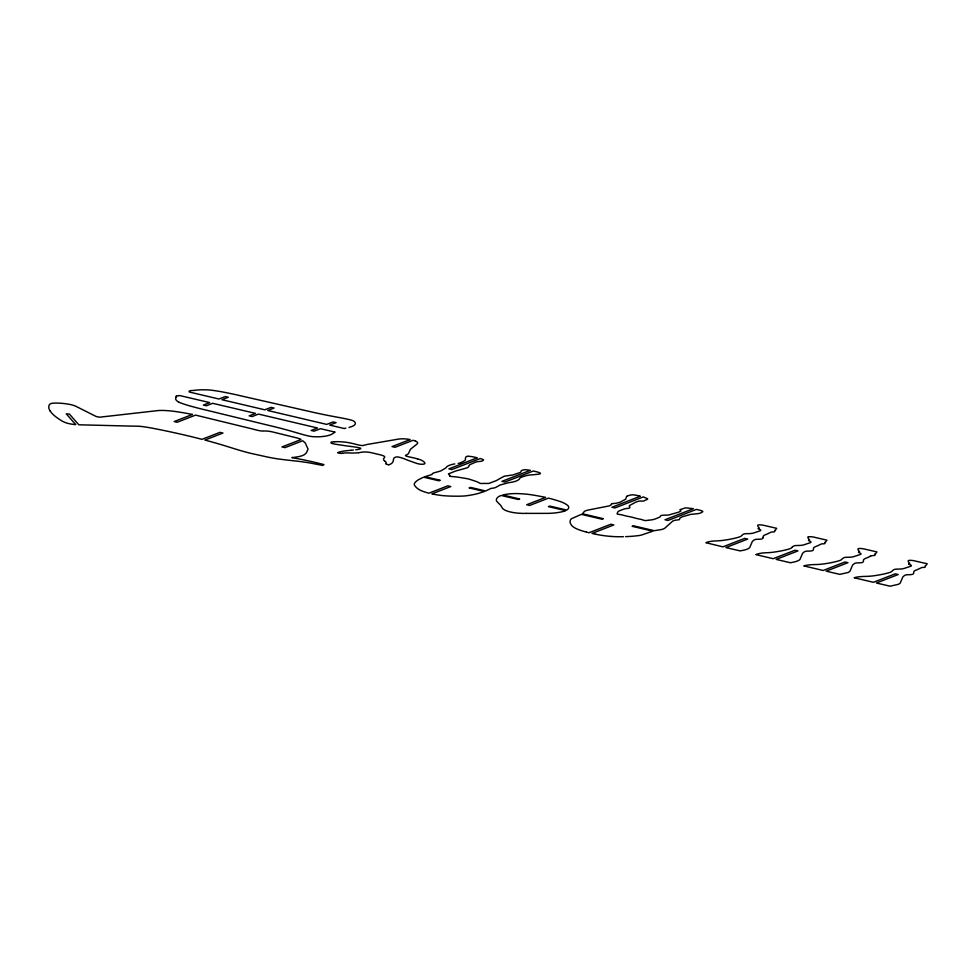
<?xml version="1.0" encoding="UTF-8"?>
<svg xmlns="http://www.w3.org/2000/svg" width="976" height="976" viewBox="0 0 976 976"><rect width="100%" height="100%" fill="white"/><g stroke="black" fill="none" stroke-linecap="round" stroke-linejoin="round"><path stroke-width="1.46" d="M774.639 530.59L774.749 531.151A10.614 2.184 9.1 0 1 774.615 531.652A4.16 0.854 9.1 0 1 773.883 531.92A8.089 1.671 9.1 0 1 772.675 531.993A5.661 1.171 9.1 0 0 771.918 532.005A7.283 1.501 9.1 0 0 770.906 532.237L767.002 534.128A53.582 11.053 9.1 0 0 764.598 535.116A33.513 6.905 9.1 0 0 763.269 536.239L763.183 537.349M824.903 542.497L825.013 542.985A10.663 2.196 9.1 0 1 824.866 543.486A4.16 0.854 9.1 0 1 824.134 543.754A8.089 1.671 9.1 0 1 822.927 543.827A5.661 1.171 9.1 0 0 822.17 543.852A7.283 1.501 9.1 0 0 821.158 544.071L817.266 545.974A53.582 11.053 9.1 0 0 814.85 546.963A33.513 6.905 9.1 0 0 813.533 548.073L813.435 549.195A21.753 4.49 9.1 0 1 812.593 550.549A8.711 1.793 9.1 0 1 810.58 551.001A29.231 6.027 9.1 0 1 807.14 551.111A3.514 0.72 9.1 0 0 806.396 551.172A23.875 4.917 9.1 0 0 805.212 551.464A10.602 2.184 9.1 0 0 804.663 551.696A74.615 15.384 9.1 0 0 802.528 553.477L800.113 559.15A42.773 8.821 9.1 0 1 798.063 560.724A66.807 13.774 9.1 0 1 794.354 561.956L790.401 562.749L776.152 559.394L797.965 550.915L794.989 550.22L773.175 558.699L756.168 554.661M874.886 554.234L874.996 554.758A10.614 2.184 9.1 0 1 874.862 555.259A4.16 0.854 9.1 0 1 874.13 555.539A8.089 1.671 9.1 0 1 872.922 555.6A5.661 1.171 9.1 0 0 872.166 555.625A7.283 1.501 9.1 0 0 871.153 555.844L867.249 557.747A53.582 11.053 9.1 0 0 864.846 558.736A33.513 6.905 9.1 0 0 863.516 559.846L863.431 560.968A21.728 4.477 9.1 0 1 862.577 562.322A8.723 1.793 9.1 0 1 860.564 562.786A29.231 6.027 9.1 0 1 857.135 562.884A3.55 0.732 9.1 0 0 856.391 562.945A24.107 4.978 9.1 0 0 855.208 563.237A10.565 2.184 9.1 0 0 854.659 563.469A74.444 15.348 9.1 0 0 852.524 565.25L850.096 570.923A42.639 8.796 9.1 0 1 848.059 572.497L839.824 574.364L826.147 571.167L847.949 562.688L844.972 561.993L823.171 570.472L804.114 565.958M925.15 566.141L925.26 566.592A10.663 2.196 9.1 0 1 925.114 567.093A4.16 0.854 9.1 0 1 924.382 567.373A8.089 1.671 9.1 0 1 923.174 567.434A5.661 1.171 9.1 0 0 922.418 567.459A7.283 1.501 9.1 0 0 921.405 567.678L917.513 569.581A53.582 11.053 9.1 0 0 915.098 570.57A33.513 6.905 9.1 0 0 913.78 571.68L913.682 572.802A21.728 4.477 9.1 0 1 912.841 574.156A8.723 1.793 9.1 0 1 910.828 574.62A29.231 6.027 9.1 0 1 907.387 574.73A3.514 0.72 9.1 0 0 906.643 574.779A23.875 4.917 9.1 0 0 905.46 575.071A10.602 2.184 9.1 0 0 904.911 575.303A74.615 15.384 9.1 0 0 902.776 577.084L900.433 582.623A42.7 8.808 9.1 0 1 898.31 584.331L890.136 586.198L876.399 583.014L898.213 574.522L895.236 573.827L873.422 582.306L854.366 577.792M808.555 540.375L809.36 540.082A5.661 1.171 9.1 0 0 809.385 539.655L808.909 539.155A31.561 6.503 9.1 0 1 808.006 537.556A12.322 2.538 9.1 0 1 808.262 536.898M908.802 563.994L909.608 563.689A5.661 1.171 9.1 0 0 909.632 563.274L909.12 562.725A31.561 6.503 9.1 0 1 908.253 561.176A12.322 2.538 9.1 0 1 908.51 560.505M758.303 528.541L759.108 528.236A5.661 1.171 9.1 0 0 759.133 527.821L758.755 527.418A31.574 6.515 9.1 0 1 757.742 525.722A12.359 2.55 9.1 0 1 757.998 525.064L758.474 524.917A5.819 1.196 9.1 0 1 763.159 525.198L776.701 528.321L775.676 529.748A27.731 5.722 9.1 0 1 774.859 530.334M858.551 552.148L859.356 551.855A5.661 1.171 9.1 0 0 859.38 551.44L858.868 550.891A31.574 6.515 9.1 0 1 857.989 549.329A12.407 2.562 9.1 0 1 858.246 548.671L858.721 548.536A5.819 1.196 9.1 0 1 863.406 548.805L876.948 551.94L875.923 553.355A27.731 5.722 9.1 0 1 875.106 553.953M405.516 455.414L405.565 455.377A19.679 4.063 9.1 0 1 406.223 455.036A41.773 8.613 9.1 0 0 408.444 453.572L410.518 449.228L417.289 443.836A24.668 5.087 9.1 0 0 417.606 442.836A13.103 2.708 9.1 0 0 415.495 441.067M869.958 556.54L870.629 556.113M808.335 536.849L808.726 536.763A5.819 1.196 9.1 0 1 813.411 537.032L826.953 540.167L825.928 541.582A27.731 5.722 9.1 0 1 825.11 542.18M589.065 532.713L610.842 524.246L613.831 524.942L592.042 533.421L595.018 534.079M342.515 453.303L343.894 453.071A14.213 2.928 9.1 0 1 347.029 452.901A41.407 8.54 9.1 0 1 351.018 453.01A26.572 5.478 9.1 0 0 358.57 452.693M454.792 463.929L454.56 463.954A31.635 6.527 9.1 0 0 451.912 464.527A54.973 11.334 9.1 0 0 445.934 467.882L440.505 471.054L434.442 472.726A22.643 4.673 9.1 0 0 432.039 474.482L424.963 476.678L440.274 480.29L438.956 480.802L423.645 477.191L419.009 479.423A130.406 26.889 9.1 0 0 414.532 483.352A35.319 7.283 9.1 0 0 414.385 484.889A67.6 13.932 9.1 0 0 417.167 488.195A34.538 7.125 9.1 0 0 419.753 489.915A14.847 3.062 9.1 0 0 421.498 490.769A25.169 5.185 9.1 0 0 428.867 493.209L447.801 485.841L450.778 486.548L431.856 493.905A25.169 5.185 9.1 0 0 441.445 495.466A14.847 3.062 9.1 0 0 444.605 495.771A34.611 7.137 9.1 0 0 450.778 496.101A67.6 13.932 9.1 0 0 462.026 496.113A35.221 7.259 9.1 0 0 466.918 495.698A130.308 26.864 9.1 0 0 478.399 493.417L484.413 491.514L469.102 487.902L470.42 487.39L485.731 490.989L491.05 488.378A22.655 4.673 9.1 0 0 496.076 487.244L499.944 485.048L508.777 482.681A54.961 11.334 9.1 0 0 518.049 480.094A31.525 6.503 9.1 0 0 519.22 479.192L520.025 478.008A18.263 3.77 9.1 0 1 521.452 477.215A109.3 22.533 9.1 0 1 528.126 475.239A31.061 6.405 9.1 0 1 533.018 474.763L537.837 474.275A20.496 4.233 9.1 0 0 539.765 473.921A7.649 1.574 9.1 0 0 540.423 473.384A4.99 1.025 9.1 0 0 539.057 472.543A9.528 1.964 9.1 0 0 535.482 471.506L533.335 471.005L504.909 482.059L501.932 481.363L530.358 470.31L525.771 469.676A6.393 1.318 9.1 0 0 524.173 469.846A17.263 3.562 9.1 0 0 521.172 470.883L520.855 472.006A18.154 3.745 9.1 0 1 519.854 472.604L512.595 475.019A22.594 4.66 9.1 0 1 510.228 475.251L508.24 475.678A22.643 4.673 9.1 0 0 503.872 476.386L497.967 479.643A47.275 9.748 9.1 0 1 495.43 480.936L489.025 483.388A10.297 2.123 9.1 0 1 487.158 483.449L483.913 483.425A22.46 4.636 9.1 0 0 481.241 483.535L479.277 483.047A9.26 1.903 9.1 0 0 477.581 481.985A64.099 13.213 9.1 0 0 471.091 479.777A14.835 3.062 9.1 0 0 468.077 478.887A14.835 3.062 9.1 0 0 464.491 478.228A64.099 13.213 9.1 0 0 455.841 476.861A9.284 1.915 9.1 0 0 452.12 476.63L449.948 476.239M358.582 452.705L361.022 452.327A23.607 4.868 9.1 0 1 364.06 451.986A6.978 1.44 9.1 0 1 367.074 452.059A13.188 2.721 9.1 0 1 370.673 452.547L381.201 455.036A16.665 3.44 9.1 0 1 383.373 455.829A6.442 1.33 9.1 0 1 384.556 456.658A16.275 3.355 9.1 0 1 384.483 457.524L383.739 458.549A26.596 5.49 9.1 0 0 384.52 460.904M648.674 520.22L651.407 519.879A32.135 6.625 9.1 0 0 655.03 519.037L659.251 517.341A21.862 4.502 9.1 0 0 660.423 516.158A17.653 3.636 9.1 0 1 660.972 515.609A6.356 1.305 9.1 0 1 662.021 515.352A16.433 3.392 9.1 0 1 663.912 515.169L667.377 515.121A17.824 3.672 9.1 0 0 670.573 514.462L677.747 512.424A42.639 8.796 9.1 0 0 680.821 510.96A5.356 1.11 9.1 0 0 680.333 510.167A3.099 0.634 9.1 0 1 680.162 509.997M648.052 520.293L646.502 520.476A7.027 1.452 9.1 0 1 644.953 520.55L643.587 520.245A5.966 1.232 9.1 0 0 640.329 519.232L636.877 518.524A9.65 1.989 9.1 0 1 634.668 517.963A9.845 2.025 9.1 0 0 631.545 517.121A9.845 2.025 9.1 0 0 628.117 516.414A9.65 1.989 9.1 0 1 625.738 515.901L622.651 515.072A5.966 1.232 9.1 0 0 618.589 514.364L617.393 514.108A7.027 1.452 9.1 0 1 617.137 513.559L617.845 511.973A32.086 6.612 9.1 0 1 619.662 510.704L624.042 509.045A21.862 4.502 9.1 0 1 627.556 508.411A17.653 3.636 9.1 0 0 629.191 508.118A6.356 1.305 9.1 0 0 629.752 507.752A16.531 3.404 9.1 0 0 629.862 507.154L629.227 506.19A17.824 3.672 9.1 0 1 630.496 505.019L635.266 502.408A42.663 8.796 9.1 0 1 639.182 501.152A5.368 1.11 9.1 0 1 641.866 501.103A3.099 0.634 9.1 0 0 643.025 501.054L643.587 501.017A7.747 1.598 9.1 0 0 644.392 500.725A38.186 7.869 9.1 0 1 646.771 499.639A10.248 2.111 9.1 0 0 647.649 499.053A5.185 1.074 9.1 0 0 647.369 498.626L643.318 496.906L614.892 507.959L611.915 507.264L640.341 496.211L638.145 495.698A9.004 1.854 9.1 0 0 635.876 495.21A5.954 1.232 9.1 0 0 633.485 494.881A3.648 0.756 9.1 0 0 631.594 494.893A31.659 6.527 9.1 0 0 629.337 495.381A37.393 7.71 9.1 0 0 627.3 496.064M353.41 450.034L351.958 450.168M351.372 450.229L345.846 450.802A56.742 11.7 9.1 0 0 338.709 452.254A17.226 3.55 9.1 0 0 337.586 452.705L339.831 453.303A5.551 1.147 9.1 0 0 342.503 453.303M526.357 513.388L546.914 513.376A44.859 9.248 9.1 0 0 555.417 512.888A73.493 15.152 9.1 0 0 563.591 511.375A34.001 7.015 9.1 0 0 565.592 510.631L548.5 506.605L549.817 506.093L566.727 510.07A60.902 12.554 9.1 0 0 568.422 508.52A46.348 9.553 9.1 0 0 568.483 506.446A27.279 5.624 9.1 0 0 566.434 504.507A39.406 8.125 9.1 0 0 563.286 502.762A20.484 4.221 9.1 0 0 560.114 501.518A52.314 10.785 9.1 0 0 551.477 498.882L548.536 498.114L529.651 505.446L526.674 504.751L545.547 497.406A40.15 8.284 9.1 0 0 538.935 496.076A44.066 9.089 9.1 0 0 530.883 494.71A18.568 3.831 9.1 0 0 525.552 494.088A36.588 7.54 9.1 0 0 517.365 493.6A26.181 5.392 9.1 0 0 512.4 493.673A46.994 9.687 9.1 0 0 503.653 494.82L502.835 495.003L519.671 498.992L518.354 499.505L501.261 495.479A42.151 8.699 9.1 0 0 498.468 496.784A71.846 14.811 9.1 0 0 496.345 499.724A39.43 8.125 9.1 0 0 497.345 501.957L500.163 504.812A74.664 15.396 9.1 0 1 501.725 507.117L502.664 508.484A23.668 4.88 9.1 0 0 505.019 510.143A10.858 2.245 9.1 0 0 508.838 511.558A9.504 1.964 9.1 0 0 513.095 512.522A11.724 2.416 9.1 0 0 518.964 513.217A26.925 5.551 9.1 0 0 526.357 513.388M625.555 536.629L625.921 536.629A104.31 21.509 9.1 0 0 634.18 536.092L638.914 535.568A40.114 8.272 9.1 0 0 642.281 534.787L652.773 531.164L632.143 526.308L633.473 525.796L654.298 530.7L659.288 529.895A29.365 6.051 9.1 0 0 662.448 529.26A40.736 8.394 9.1 0 0 664.985 528.04L672.818 521.013A11.041 2.281 9.1 0 1 673.891 520.647A25.815 5.319 9.1 0 1 675.88 520.123A28.511 5.88 9.1 0 0 679.015 519.671A4.514 0.927 9.1 0 0 679.235 519.598M623.408 536.678L620.138 536.739A38.137 7.869 9.1 0 1 611.049 536.422M264.276 431.014L265.179 431.002A6.954 1.44 9.1 0 1 269.669 431.368A13.091 2.696 9.1 0 1 273.39 432.136L296.265 437.773A12.981 2.672 9.1 0 1 299.156 438.614A4.319 0.891 9.1 0 1 300.998 439.542L281.979 446.947L284.955 447.655L302.706 440.749L304.939 442.677A58.487 12.066 9.1 0 1 306 444.653L308.038 449.021L306.769 452.132A88.987 18.349 9.1 0 1 304.231 454.706A49.117 10.126 9.1 0 1 301.596 455.89A65.124 13.432 9.1 0 1 295.508 457.171A33.025 6.808 9.1 0 1 291.861 457.549L302.096 459.562A89.365 18.422 9.1 0 1 314.345 462.221L323.947 464.576L322.629 465.418L310.6 463.1A43.286 8.93 9.1 0 0 298.595 461.343L290.116 460.391A89.389 18.434 9.1 0 1 279.77 459.147A28.743 5.929 9.1 0 1 274.842 458.415A48.178 9.931 9.1 0 1 267.082 456.939L253.931 454.047A46.031 9.492 9.1 0 1 247.013 452.388A82.008 16.909 9.1 0 1 238.461 449.973L226.81 446.361A168.348 34.709 9.1 0 0 204.911 440.066L222.955 433.051L219.978 432.344L202.02 439.334L190.82 436.516A202.483 41.748 9.1 0 0 153.744 428.452A47.104 9.711 9.1 0 0 142.777 426.622A11.09 2.281 9.1 0 0 139.69 426.329A43.176 8.906 9.1 0 0 132.041 426.122L78.812 424.792L69.43 414.092L66.258 413.836L75.725 424.633A14.616 3.013 9.1 0 1 72.919 424.316A9.296 1.915 9.1 0 1 68.686 423.56A9.357 1.928 9.1 0 1 64.758 422.327A29.878 6.161 9.1 0 1 61.61 420.778L57.157 417.813A136.738 28.194 9.1 0 1 50.276 411.152M263.361 431.026L260.934 430.916A5.197 1.074 9.1 0 1 258.445 430.477A44.432 9.162 9.1 0 1 252.54 428.989L195.566 415.105L177.156 422.266L174.179 421.559L192.455 414.446A84.961 17.519 9.1 0 0 179.56 412.128A39.516 8.15 9.1 0 0 171.142 410.981A26.145 5.392 9.1 0 0 158.417 410.53L99.552 417.203L96.209 416.52L76.653 406.675A15.494 3.196 9.1 0 0 73.505 405.369A8.772 1.806 9.1 0 0 68.845 404.247A17.141 3.538 9.1 0 0 59.731 403.186A20.85 4.294 9.1 0 0 54.29 403.112A15.287 3.148 9.1 0 0 51.264 403.491A17.446 3.599 9.1 0 0 49.874 404.198A44.091 9.089 9.1 0 0 49.056 405.418A118.547 24.449 9.1 0 0 50.24 411.152M388.533 464.796L386.142 464.137A6.027 1.244 9.1 0 1 385.801 463.344A17.275 3.562 9.1 0 0 386.167 462.856A15.165 3.123 9.1 0 0 385.557 461.721L384.544 460.904M347.419 446.02L352.69 446.691A14.054 2.904 9.1 0 1 358.314 447.618A7.723 1.598 9.1 0 1 360.144 448.033L360.498 448.155A4.819 1 9.1 0 1 360.376 448.838A27.865 5.746 9.1 0 1 355.703 449.814M346.431 445.886L344.723 445.629M344.235 445.556L335.744 444.275A6.295 1.293 9.1 0 1 332.84 443.665A4.685 0.964 9.1 0 1 331.535 443.226L331.486 443.202M588.662 532.615L588.04 532.469M587.235 532.262L586.43 532.054M586.027 531.957L585.832 531.896A22.289 4.599 9.1 0 1 581.611 530.688A25.169 5.185 9.1 0 1 574.791 527.882A38.137 7.869 9.1 0 1 571.558 525.283L570.472 523.563A104.298 21.509 9.1 0 1 570.143 521.013L570.679 519.488A40.114 8.272 9.1 0 1 572.351 518.317L581.379 514.352L601.997 519.208L603.327 518.695L582.489 513.779L583.831 512.119A29.365 6.051 9.1 0 1 585.088 511.034A40.821 8.418 9.1 0 1 588.369 509.997L608.951 505.971A10.992 2.269 9.1 0 0 609.866 505.568A25.815 5.319 9.1 0 0 611.061 504.86A28.511 5.88 9.1 0 1 611.745 503.823M858.587 552.355L860.063 553.038A5.771 1.196 9.1 0 1 860.856 553.673A7.32 1.513 9.1 0 1 860.905 554.1A11.468 2.367 9.1 0 1 859.893 554.6L855.135 556.186A41.321 8.516 9.1 0 1 852.475 556.93L851.78 557.04A23.473 4.843 9.1 0 1 849.559 557.235L846.631 557.296A9.065 1.867 9.1 0 0 844.606 557.503A18.324 3.782 9.1 0 0 843.325 558.028A45.64 9.406 9.1 0 0 842.154 559.004A51.423 10.602 9.1 0 1 840.848 560.065A47.177 9.723 9.1 0 1 838.286 560.993A167.933 34.624 9.1 0 1 823.439 563.957A47.946 9.882 9.1 0 1 815.289 564.555A41.273 8.516 9.1 0 0 804.09 565.836M908.815 564.165L910.327 564.884A5.771 1.196 9.1 0 1 911.108 565.507M405.504 455.633L405.516 455.658A5.771 1.196 9.1 0 0 406.565 456.17A7.771 1.598 9.1 0 0 408.749 456.792A17.568 3.623 9.1 0 0 411.286 457.354A27.523 5.673 9.1 0 1 417.472 458.842M758.303 528.699L759.816 529.431A5.771 1.196 9.1 0 1 760.609 530.066A7.32 1.513 9.1 0 1 760.658 530.48A11.468 2.367 9.1 0 1 759.645 530.981L754.887 532.579A41.321 8.516 9.1 0 1 752.228 533.323L751.532 533.421A23.473 4.843 9.1 0 1 749.312 533.628L746.384 533.677A9.065 1.867 9.1 0 0 744.359 533.896A18.324 3.782 9.1 0 0 743.078 534.421A45.64 9.406 9.1 0 0 741.906 535.397A51.423 10.602 9.1 0 1 740.601 536.458A47.177 9.723 9.1 0 1 738.039 537.386A167.933 34.624 9.1 0 1 723.192 540.338A47.946 9.882 9.1 0 1 715.042 540.948A39.223 8.089 9.1 0 0 705.88 542.705L722.923 546.853L744.725 538.374L747.701 539.081L725.9 547.56L740.15 550.903L744.09 550.122A66.795 13.774 9.1 0 0 747.811 548.89A42.639 8.796 9.1 0 0 749.849 547.304L752.276 541.643A74.444 15.348 9.1 0 1 754.411 539.862A10.565 2.184 9.1 0 1 754.96 539.63A24.107 4.978 9.1 0 1 756.144 539.338A3.55 0.732 9.1 0 1 756.888 539.277A29.231 6.027 9.1 0 0 760.316 539.167A8.723 1.793 9.1 0 0 762.329 538.715A21.728 4.477 9.1 0 0 763.183 537.349M331.267 443.043L331.132 442.897A12.871 2.66 9.1 0 1 331.035 442.335A4.441 0.915 9.1 0 1 331.742 442.043A18.471 3.806 9.1 0 1 334.182 441.762M808.543 540.521L810.08 541.265A5.795 1.196 9.1 0 1 810.861 541.9A7.393 1.525 9.1 0 1 810.91 542.327A11.517 2.379 9.1 0 1 809.897 542.815L805.139 544.413A41.321 8.516 9.1 0 1 802.492 545.157L801.796 545.267A23.18 4.782 9.1 0 1 799.564 545.462L796.636 545.511A9.065 1.867 9.1 0 0 794.61 545.73A18.324 3.782 9.1 0 0 793.342 546.255A45.445 9.37 9.1 0 0 792.158 547.231M449.948 476.166A22.46 4.636 9.1 0 0 449.668 475.361L448.85 474.47A10.297 2.123 9.1 0 1 448.521 473.848L454.792 471.371A47.275 9.748 9.1 0 1 458.33 470.298L467.309 467.772A22.643 4.673 9.1 0 0 468.504 466.321L469.383 465.625A22.594 4.66 9.1 0 1 469.554 464.869L475.471 462.148A18.154 3.745 9.1 0 1 477.166 461.709L480.68 461.343A17.251 3.562 9.1 0 0 483.254 460.208A6.393 1.318 9.1 0 0 483.413 459.659L480.277 458.513L451.851 469.566L448.875 468.858L477.288 457.805L475.153 457.305A9.528 1.964 9.1 0 0 470.7 456.475A5.039 1.037 9.1 0 0 467.943 456.317M467.931 456.304A7.649 1.574 9.1 0 0 466.394 456.634A20.496 4.233 9.1 0 0 465.698 457.293L465.345 458.818A31.061 6.405 9.1 0 1 464.991 460.367A109.3 22.533 9.1 0 1 460.343 462.819A18.263 3.77 9.1 0 1 458.147 463.429M680.174 509.631A7.71 1.586 9.1 0 1 680.943 509.326A38.271 7.893 9.1 0 0 683.81 508.362A10.224 2.111 9.1 0 1 685.494 507.959A5.161 1.061 9.1 0 1 686.933 507.935L693.399 508.703L664.973 519.757L667.962 520.464L696.376 509.411L698.572 509.923A9.004 1.854 9.1 0 1 700.805 510.509A6.039 1.244 9.1 0 1 702.317 511.095A3.648 0.756 9.1 0 1 702.744 511.644A31.659 6.527 9.1 0 1 701.744 512.437A37.393 7.71 9.1 0 1 700.024 513.193A20.569 4.246 9.1 0 1 696.62 513.779L692.814 514.181A18.995 3.916 9.1 0 0 690.191 514.511L682.7 516.658A34.209 7.052 9.1 0 0 680.797 517.634A20.374 4.197 9.1 0 0 679.613 518.634A18.52 3.819 9.1 0 1 679.369 519.5M611.037 536.422A25.156 5.185 9.1 0 1 600.374 535.116A22.277 4.599 9.1 0 1 595.445 534.165M611.806 503.787A4.514 0.927 9.1 0 1 612.172 503.677A18.52 3.819 9.1 0 1 614.904 503.396A20.411 4.209 9.1 0 0 617.82 502.799A34.123 7.039 9.1 0 0 620.468 502.006L625.531 499.273A19.056 3.928 9.1 0 0 625.933 498.431L626.299 497.211A20.533 4.233 9.1 0 1 627.312 496.064M194.053 390.4A11.468 2.367 9.1 0 1 191.735 390.51A10.675 2.196 9.1 0 0 189.381 391.01A9.455 1.952 9.1 0 0 189.442 392.059L218.953 399.013L225.297 396.537L228.286 397.244L221.93 399.709L264.752 409.798L271.108 407.334L274.085 408.029L267.741 410.506L326.753 424.401L333.097 421.925L336.086 422.632L329.729 425.097L344.345 428.549A28.597 5.893 9.1 0 1 345.846 428.122M194.139 390.424A36.088 7.442 9.1 0 1 210.108 390.034A42.749 8.808 9.1 0 1 228.933 393.243A57.791 11.919 9.1 0 1 240.95 395.866L308.831 411.311A119.365 24.62 9.1 0 0 332.121 416.215L342.808 418.228A41.504 8.564 9.1 0 1 347.785 419.253A14.323 2.952 9.1 0 1 351.482 420.18A5.88 1.208 9.1 0 1 353.605 421.034A24.156 4.978 9.1 0 1 355.288 422.974A42.2 8.699 9.1 0 1 354.471 425.024A54.9 11.322 9.1 0 1 349.042 427.366M792.158 547.231A51.643 10.651 9.1 0 1 790.865 548.292A47.177 9.723 9.1 0 1 788.303 549.22A167.823 34.611 9.1 0 1 773.443 552.184A47.995 9.894 9.1 0 1 765.306 552.782A39.211 8.089 9.1 0 0 756.144 554.539M925.358 565.787A27.731 5.722 9.1 0 0 926.175 565.189L927.2 563.774L913.658 560.651A5.819 1.196 9.1 0 0 909.022 560.383M911.12 565.507A7.357 1.513 9.1 0 1 911.157 565.934A11.517 2.379 9.1 0 1 910.144 566.434L905.386 568.02A41.321 8.516 9.1 0 1 902.739 568.764L902.044 568.874A23.18 4.782 9.1 0 1 899.811 569.069L896.883 569.13A9.065 1.867 9.1 0 0 894.858 569.337A18.324 3.782 9.1 0 0 893.589 569.862A45.445 9.37 9.1 0 0 892.406 570.838A51.874 10.699 9.1 0 1 891.1 571.899A47.177 9.723 9.1 0 1 888.55 572.827A167.823 34.611 9.1 0 1 873.691 575.791A47.995 9.894 9.1 0 1 865.553 576.401A41.273 8.516 9.1 0 0 854.342 577.67M176.827 395.902A9.455 1.952 9.1 0 1 180.194 395.658L209.706 402.6L203.362 405.077L206.339 405.772L212.683 403.308L255.517 413.397L249.161 415.861L252.137 416.569L258.494 414.092L317.505 428L311.161 430.465L314.138 431.16L320.494 428.696L335.11 432.136A28.597 5.893 9.1 0 0 334.134 432.685L332.487 433.808A54.888 11.322 9.1 0 1 326.301 435.979A42.2 8.699 9.1 0 1 319.957 436.723A24.168 4.978 9.1 0 1 313.345 436.699A5.868 1.208 9.1 0 1 310.27 436.321A14.213 2.928 9.1 0 1 306.196 435.43A41.504 8.564 9.1 0 1 301.706 434.222L292.617 431.575A119.377 24.62 9.1 0 0 271.182 425.951L205.045 409.835A57.791 11.919 9.1 0 1 193.699 406.943A42.761 8.821 9.1 0 1 178.889 402.222M176.827 395.89A10.675 2.196 9.1 0 0 175.802 396.707A11.456 2.367 9.1 0 1 175.997 397.415M178.779 402.21A36.088 7.442 9.1 0 1 176.107 397.439M417.472 458.842A11.785 2.428 9.1 0 1 421.022 460.074A19.349 3.989 9.1 0 1 424.633 463.075M424.706 463.088A18.422 3.794 9.1 0 1 424.377 463.917A4.453 0.915 9.1 0 1 423.645 464.149A12.761 2.635 9.1 0 1 421.632 464.259A3.709 0.769 9.1 0 1 420.888 464.247A3.087 0.634 9.1 0 1 419.765 464.1A5.295 1.098 9.1 0 1 416.85 463.429A13.103 2.708 9.1 0 1 415.349 462.917L408.688 460.574A42.59 8.784 9.1 0 1 407.663 460.184L405.54 459.33A28.511 5.88 9.1 0 0 402.746 458.256A12.981 2.672 9.1 0 0 400.05 457.439A7.723 1.598 9.1 0 0 398.269 457.012L397.647 456.927A4.819 0.988 9.1 0 0 395.634 457.134A27.975 5.771 9.1 0 0 393.657 458.659L393.182 461.075A75.067 15.482 9.1 0 1 391.974 463.1A56.51 11.651 9.1 0 1 389.546 464.539A9.614 1.989 9.1 0 1 388.802 464.783M334.268 441.799A19.13 3.941 9.1 0 1 346.443 442.299A12.432 2.562 9.1 0 1 350.726 443.08A31.635 6.527 9.1 0 1 356.643 444.507A10.748 2.22 9.1 0 0 360.193 445.288L361.242 445.446A6.966 1.44 9.1 0 0 362.694 445.568L365.207 444.971A41.492 8.552 9.1 0 1 369.453 444.08L395.829 439.566A37.43 7.723 9.1 0 1 399.452 438.98A16.555 3.416 9.1 0 1 404.027 438.846A11.431 2.355 9.1 0 1 406.992 439.066L407.321 439.115A9.577 1.976 9.1 0 1 408.883 439.359L410.115 439.566L392.047 446.593L395.024 447.301L413.092 440.274L414.934 440.859A3.355 0.695 9.1 0 1 415.471 441.067"/></g></svg>
